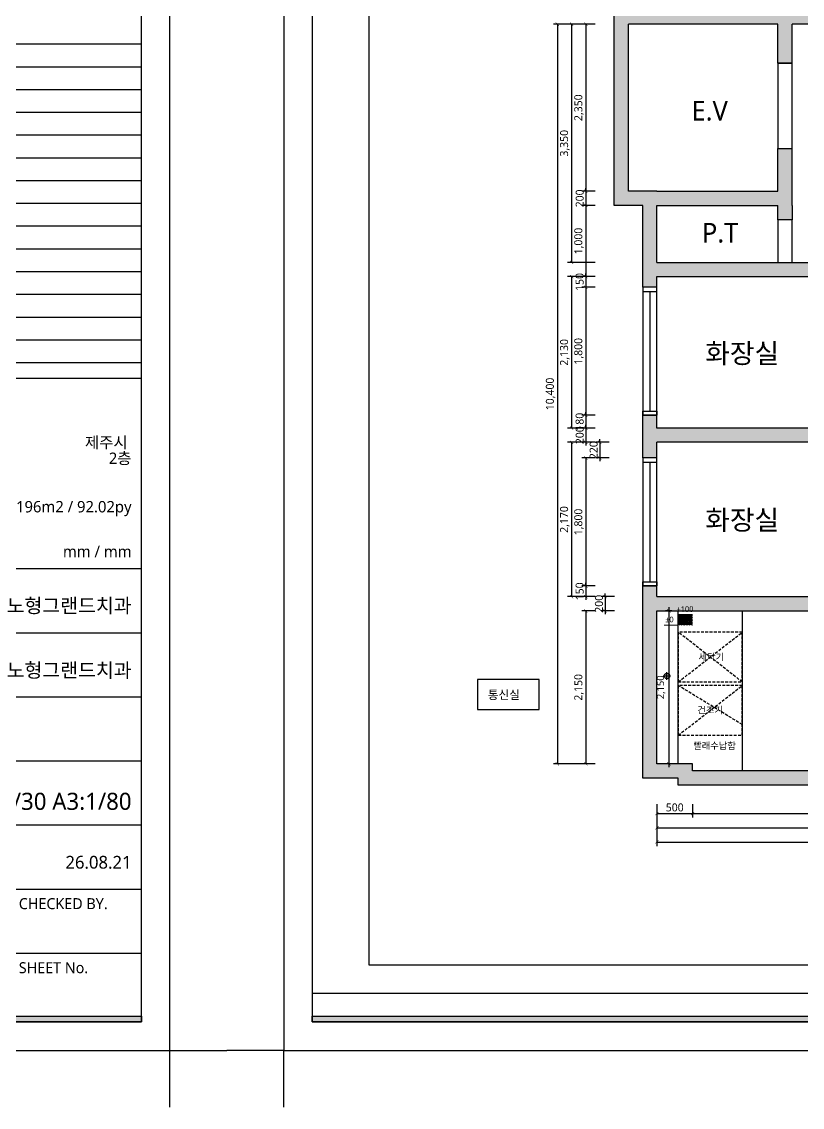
# Model space of a CAD drawing. Header units: metres. Extents: x 11578468 to 47831421, y -58341524 to -14256839.
# Drawn here: x 23858845 to 23869822, y -29123782 to -29108519 of the extents above; entities that cross this region are included whole.
import ezdxf
from ezdxf.enums import TextEntityAlignment as Align

# ---------------------------------------------------------------- set-up
doc = ezdxf.new("R2010")
doc.units = ezdxf.units.M
doc.header["$LTSCALE"] = 50
doc.header["$MEASUREMENT"] = 0
doc.linetypes.add('CEN', pattern=[62, 60, -1, 0, -1])
doc.linetypes.add('DH-HID2', pattern=[1.2, 0.8, -0.4])
doc.layers.get('0').update_dxf_attribs({"linetype": 'CONTINUOUS'})
doc.layers.get('DEFPOINTS').update_dxf_attribs({"linetype": 'CONTINUOUS'})
for name, color, linetype in [('0-ELC TEXT', 7, 'CONTINUOUS'), ('3.기호.계단선', 30, 'CONTINUOUS'), ('CEN', 250, 'CEN'), ('FORM(YOURNAME)-1', 1, 'CONTINUOUS'), ('FORM(YOURNAME)-11', 1, 'CONTINUOUS'), ('FU-FURM', 251, 'DH-HID2'), ('TEX', 7, 'CONTINUOUS'), ('wall', 3, 'CONTINUOUS'), ('WIN', 4, 'CONTINUOUS'), ('가구', 6, 'CONTINUOUS')]:
    doc.layers.add(name, color=color, linetype=linetype)
for name, color, linetype, lineweight in [('DIM', 7, 'CONTINUOUS', 15), ('ha', 8, 'CONTINUOUS', 5), ('text', 7, 'CONTINUOUS', 0), ('wall2', 3, 'CONTINUOUS', 25)]:
    doc.layers.add(name, color=color, linetype=linetype, lineweight=lineweight)
doc.styles.add('HY 울릉도 L', font='malgun.ttf')
doc.styles.add('JT1', font='malgun.ttf')
doc.styles.add('N 맑은고딕', font='malgun.ttf')
doc.styles.add('NEW 맑은고딕', font='malgun.ttf')
doc.styles.add('YOURNAME', font='malgun.ttf')
doc.styles.add('맑은 고딕', font='malgun.ttf')
doc.dimstyles.new('JJ IN 45', dxfattribs={"dimscale": 45, "dimtxt": 2.5, "dimasz": 1, "dimexe": 1.25, "dimexo": 1.5, "dimtad": 1, "dimdec": 6, "dimlunit": 6, "dimtxsty": 'N 맑은고딕', "dimblk": 'ARCHTICK', "dimcen": 2.5, "dimclrd": 256, "dimclre": 256, "dimclrt": 256, "dimadec": 0, "dimazin": 0, "dimtfac": 1, "dimtdec": 6, "dimtix": 1, "dimtmove": 0, "dimatfit": 3, "dimldrblk": 'ARCHTICK', "dimfxl": 1, "dimarcsym": 0})
doc.dimstyles.new('사본 50', dxfattribs={"dimscale": 50, "dimtxt": 2, "dimasz": 1, "dimexe": 1, "dimexo": 1, "dimgap": 1, "dimtad": 1, "dimdec": 0, "dimrnd": 0.05, "dimdsep": 46, "dimlunit": 6, "dimtxsty": 'HY 울릉도 L', "dimblk": 'ARCHTICK', "dimcen": 2.5, "dimdle": 1, "dimclrd": 133, "dimclre": 133, "dimclrt": 30, "dimadec": 0, "dimazin": 0, "dimtfac": 1, "dimtdec": 0, "dimtix": 1, "dimtmove": 2, "dimatfit": 3, "dimldrblk": 'ARCHTICK', "dimfxl": 1, "dimlwd": -1, "dimlwe": -1, "dimarcsym": 0})

# ---------------------------------------------------------------- blocks, each defined once
blk = doc.blocks.new('*U1961')
at = {"layer": 'WIN', "linetype": 'Continuous'}
blk.add_line((60, 100), (1740, 100), dxfattribs=at)
for points in [[(0, 0), (1800, 0), (1800, 200), (0, 200)], [(0, 0), (60, 0), (60, 200), (0, 200)], [(1800, 0), (1740, 0), (1740, 200), (1800, 200)]]:
    blk.add_lwpolyline(points, close=True, dxfattribs=at)
blk = doc.blocks.new('_ArchTick')
at = {"color": 0, "linetype": 'ByBlock', "const_width": 0.15}
blk.add_lwpolyline([(-0.5, -0.5), (0.5, 0.5)], dxfattribs=at)
blk = doc.blocks.new('*D366')
at = {"layer": 'DEFPOINTS', "color": 0, "transparency": 16777216}
for p in [(23725352, -29144857), (23725852, -29144857), (23725852, -29145057)]:
    blk.add_point(p, dxfattribs=at)
at = {"layer": 'DIM', "lineweight": -2, "transparency": 16777216}
for p, q in [((23725352, -29144924), (23725352, -29145113)), ((23725852, -29144924), (23725852, -29145113)), ((23725352, -29145057), (23725852, -29145057))]:
    blk.add_line(p, q, dxfattribs=at)
at = {"layer": 'DIM', "lineweight": -2, "transparency": 16777216, "xscale": 45, "yscale": 45, "zscale": 45, "rotation": 180}
blk.add_blockref('_ArchTick', (23725352, -29145057), dxfattribs=at)
at = {"layer": 'DIM', "lineweight": -2, "transparency": 16777216, "xscale": 45, "yscale": 45, "zscale": 45}
blk.add_blockref('_ArchTick', (23725852, -29145057), dxfattribs=at)
at = {"layer": 'DIM', "transparency": 16777216, "insert": (23725602, -29144971), "char_height": 112.5, "attachment_point": 5, "style": 'N 맑은고딕'}
blk.add_mtext('500', dxfattribs=at)
blk = doc.blocks.new('*D367')
at = {"layer": 'DEFPOINTS', "color": 0, "transparency": 16777216}
for p in [(23725852, -29144857), (23729552, -29144857), (23729552, -29145057)]:
    blk.add_point(p, dxfattribs=at)
at = {"layer": 'DIM', "lineweight": -2, "transparency": 16777216}
for p, q in [((23725852, -29144924), (23725852, -29145113)), ((23729552, -29144924), (23729552, -29145113)), ((23725852, -29145057), (23729552, -29145057))]:
    blk.add_line(p, q, dxfattribs=at)
at = {"layer": 'DIM', "lineweight": -2, "transparency": 16777216, "xscale": 45, "yscale": 45, "zscale": 45, "rotation": 180}
blk.add_blockref('_ArchTick', (23725852, -29145057), dxfattribs=at)
at = {"layer": 'DIM', "lineweight": -2, "transparency": 16777216, "xscale": 45, "yscale": 45, "zscale": 45}
blk.add_blockref('_ArchTick', (23729552, -29145057), dxfattribs=at)
at = {"layer": 'DIM', "transparency": 16777216, "insert": (23727702, -29144961), "char_height": 112.5, "attachment_point": 5, "style": 'N 맑은고딕'}
blk.add_mtext('3,700', dxfattribs=at)
blk = doc.blocks.new('*D380')
at = {"layer": 'DEFPOINTS', "color": 0, "transparency": 16777216}
for p in [(23725352, -29144857), (23730852, -29144857), (23730852, -29145257)]:
    blk.add_point(p, dxfattribs=at)
at = {"layer": 'DIM', "lineweight": -2, "transparency": 16777216}
for p, q in [((23725352, -29144924), (23725352, -29145313)), ((23730852, -29144924), (23730852, -29145313)), ((23725352, -29145257), (23730852, -29145257))]:
    blk.add_line(p, q, dxfattribs=at)
at = {"layer": 'DIM', "lineweight": -2, "transparency": 16777216, "xscale": 45, "yscale": 45, "zscale": 45, "rotation": 180}
blk.add_blockref('_ArchTick', (23725352, -29145257), dxfattribs=at)
at = {"layer": 'DIM', "lineweight": -2, "transparency": 16777216, "xscale": 45, "yscale": 45, "zscale": 45}
blk.add_blockref('_ArchTick', (23730852, -29145257), dxfattribs=at)
at = {"layer": 'DIM', "transparency": 16777216, "insert": (23728102, -29145161), "char_height": 112.5, "attachment_point": 5, "style": 'N 맑은고딕'}
blk.add_mtext('5,500', dxfattribs=at)
blk = doc.blocks.new('*D384')
at = {"layer": 'DEFPOINTS', "color": 0, "transparency": 16777216}
for p in [(23725352, -29144857), (23745702, -29144857), (23745702, -29145457)]:
    blk.add_point(p, dxfattribs=at)
at = {"layer": 'DIM', "lineweight": -2, "transparency": 16777216}
for p, q in [((23725352, -29144924), (23725352, -29145513)), ((23745702, -29144924), (23745702, -29145513)), ((23725352, -29145457), (23745702, -29145457))]:
    blk.add_line(p, q, dxfattribs=at)
at = {"layer": 'DIM', "lineweight": -2, "transparency": 16777216, "xscale": 45, "yscale": 45, "zscale": 45, "rotation": 180}
blk.add_blockref('_ArchTick', (23725352, -29145457), dxfattribs=at)
at = {"layer": 'DIM', "lineweight": -2, "transparency": 16777216, "xscale": 45, "yscale": 45, "zscale": 45}
blk.add_blockref('_ArchTick', (23745702, -29145457), dxfattribs=at)
at = {"layer": 'DIM', "transparency": 16777216, "insert": (23735527, -29145361), "char_height": 112.5, "attachment_point": 5, "style": 'N 맑은고딕'}
blk.add_mtext('20,350', dxfattribs=at)
blk = doc.blocks.new('*D407')
at = {"layer": 'DEFPOINTS', "color": 0, "transparency": 16777216}
for p in [(23724552, -29133957), (23724352, -29136307), (23724552, -29136307)]:
    blk.add_point(p, dxfattribs=at)
at = {"layer": 'DIM', "lineweight": -2, "transparency": 16777216}
for p, q in [((23724485, -29133957), (23724296, -29133957)), ((23724352, -29133957), (23724352, -29136307)), ((23724485, -29136307), (23724296, -29136307))]:
    blk.add_line(p, q, dxfattribs=at)
at = {"layer": 'DIM', "lineweight": -2, "transparency": 16777216, "xscale": 45, "yscale": 45, "zscale": 45}
for p, rotation in [((23724352, -29133957), 90), ((23724352, -29136307), 270)]:
    blk.add_blockref('_ArchTick', p, dxfattribs=dict(at, rotation=rotation))
at = {"layer": 'DIM', "transparency": 16777216, "insert": (23724256, -29135132), "char_height": 112.5, "attachment_point": 5, "rotation": 90, "style": 'N 맑은고딕'}
blk.add_mtext('2,350', dxfattribs=at)
blk = doc.blocks.new('*D408')
at = {"layer": 'DEFPOINTS', "color": 0, "transparency": 16777216}
for p in [(23724552, -29136307), (23724352, -29136507), (23724552, -29136507)]:
    blk.add_point(p, dxfattribs=at)
at = {"layer": 'DIM', "lineweight": -2, "transparency": 16777216}
for p, q in [((23724485, -29136307), (23724296, -29136307)), ((23724352, -29136307), (23724352, -29136262)), ((23724352, -29136307), (23724352, -29136507)), ((23724485, -29136507), (23724296, -29136507)), ((23724352, -29136507), (23724352, -29136552))]:
    blk.add_line(p, q, dxfattribs=at)
at = {"layer": 'DIM', "lineweight": -2, "transparency": 16777216, "xscale": 45, "yscale": 45, "zscale": 45}
for p, rotation in [((23724352, -29136307), 270), ((23724352, -29136507), 90)]:
    blk.add_blockref('_ArchTick', p, dxfattribs=dict(at, rotation=rotation))
at = {"layer": 'DIM', "transparency": 16777216, "insert": (23724266, -29136407), "char_height": 112.5, "attachment_point": 5, "rotation": 90, "style": 'N 맑은고딕'}
blk.add_mtext('200', dxfattribs=at)
blk = doc.blocks.new('*D409')
at = {"layer": 'DEFPOINTS', "color": 0, "transparency": 16777216}
for p in [(23724552, -29136507), (23724352, -29137507), (23724552, -29137507)]:
    blk.add_point(p, dxfattribs=at)
at = {"layer": 'DIM', "lineweight": -2, "transparency": 16777216}
for p, q in [((23724485, -29136507), (23724296, -29136507)), ((23724352, -29136507), (23724352, -29137507)), ((23724485, -29137507), (23724296, -29137507))]:
    blk.add_line(p, q, dxfattribs=at)
at = {"layer": 'DIM', "lineweight": -2, "transparency": 16777216, "xscale": 45, "yscale": 45, "zscale": 45}
for p, rotation in [((23724352, -29136507), 90), ((23724352, -29137507), 270)]:
    blk.add_blockref('_ArchTick', p, dxfattribs=dict(at, rotation=rotation))
at = {"layer": 'DIM', "transparency": 16777216, "insert": (23724256, -29137007), "char_height": 112.5, "attachment_point": 5, "rotation": 90, "style": 'N 맑은고딕'}
blk.add_mtext('1,000', dxfattribs=at)
blk = doc.blocks.new('*D410')
at = {"layer": 'DEFPOINTS', "color": 0, "transparency": 16777216}
for p in [(23724552, -29137507), (23724352, -29137657), (23724552, -29137657)]:
    blk.add_point(p, dxfattribs=at)
at = {"layer": 'DIM', "lineweight": -2, "transparency": 16777216}
for p, q in [((23724485, -29137507), (23724296, -29137507)), ((23724352, -29137507), (23724352, -29137462)), ((23724352, -29137507), (23724352, -29137657)), ((23724485, -29137657), (23724296, -29137657)), ((23724352, -29137657), (23724352, -29137702))]:
    blk.add_line(p, q, dxfattribs=at)
at = {"layer": 'DIM', "lineweight": -2, "transparency": 16777216, "xscale": 45, "yscale": 45, "zscale": 45}
for p, rotation in [((23724352, -29137507), 270), ((23724352, -29137657), 90)]:
    blk.add_blockref('_ArchTick', p, dxfattribs=dict(at, rotation=rotation))
at = {"layer": 'DIM', "transparency": 16777216, "insert": (23724265, -29137582), "char_height": 112.5, "attachment_point": 5, "rotation": 90, "style": 'N 맑은고딕'}
blk.add_mtext('150', dxfattribs=at)
blk = doc.blocks.new('*D411')
at = {"layer": 'DEFPOINTS', "color": 0, "transparency": 16777216}
for p in [(23724552, -29137657), (23724352, -29139457), (23724552, -29139457)]:
    blk.add_point(p, dxfattribs=at)
at = {"layer": 'DIM', "lineweight": -2, "transparency": 16777216}
for p, q in [((23724485, -29137657), (23724296, -29137657)), ((23724352, -29137657), (23724352, -29139457)), ((23724485, -29139457), (23724296, -29139457))]:
    blk.add_line(p, q, dxfattribs=at)
at = {"layer": 'DIM', "lineweight": -2, "transparency": 16777216, "xscale": 45, "yscale": 45, "zscale": 45}
for p, rotation in [((23724352, -29137657), 90), ((23724352, -29139457), 270)]:
    blk.add_blockref('_ArchTick', p, dxfattribs=dict(at, rotation=rotation))
at = {"layer": 'DIM', "transparency": 16777216, "insert": (23724256, -29138557), "char_height": 112.5, "attachment_point": 5, "rotation": 90, "style": 'N 맑은고딕'}
blk.add_mtext('1,800', dxfattribs=at)
blk = doc.blocks.new('*D412')
at = {"layer": 'DEFPOINTS', "color": 0, "transparency": 16777216}
for p in [(23724552, -29139457), (23724352, -29139637), (23724552, -29139637)]:
    blk.add_point(p, dxfattribs=at)
at = {"layer": 'DIM', "lineweight": -2, "transparency": 16777216}
for p, q in [((23724485, -29139457), (23724296, -29139457)), ((23724352, -29139457), (23724352, -29139412)), ((23724352, -29139457), (23724352, -29139637)), ((23724485, -29139637), (23724296, -29139637)), ((23724352, -29139637), (23724352, -29139682))]:
    blk.add_line(p, q, dxfattribs=at)
at = {"layer": 'DIM', "lineweight": -2, "transparency": 16777216, "xscale": 45, "yscale": 45, "zscale": 45}
for p, rotation in [((23724352, -29139457), 270), ((23724352, -29139637), 90)]:
    blk.add_blockref('_ArchTick', p, dxfattribs=dict(at, rotation=rotation))
at = {"layer": 'DIM', "transparency": 16777216, "insert": (23724265, -29139547), "char_height": 112.5, "attachment_point": 5, "rotation": 90, "style": 'N 맑은고딕'}
blk.add_mtext('180', dxfattribs=at)
blk = doc.blocks.new('*D413')
at = {"layer": 'DEFPOINTS', "color": 0, "transparency": 16777216}
for p in [(23724552, -29139637), (23724352, -29139837), (23724552, -29139837)]:
    blk.add_point(p, dxfattribs=at)
at = {"layer": 'DIM', "lineweight": -2, "transparency": 16777216}
for p, q in [((23724485, -29139637), (23724296, -29139637)), ((23724352, -29139637), (23724352, -29139592)), ((23724352, -29139637), (23724352, -29139837)), ((23724485, -29139837), (23724296, -29139837)), ((23724352, -29139837), (23724352, -29139882))]:
    blk.add_line(p, q, dxfattribs=at)
at = {"layer": 'DIM', "lineweight": -2, "transparency": 16777216, "xscale": 45, "yscale": 45, "zscale": 45}
for p, rotation in [((23724352, -29139637), 270), ((23724352, -29139837), 90)]:
    blk.add_blockref('_ArchTick', p, dxfattribs=dict(at, rotation=rotation))
at = {"layer": 'DIM', "transparency": 16777216, "insert": (23724266, -29139737), "char_height": 112.5, "attachment_point": 5, "rotation": 90, "style": 'N 맑은고딕'}
blk.add_mtext('200', dxfattribs=at)
blk = doc.blocks.new('*D414')
at = {"layer": 'DEFPOINTS', "color": 0, "transparency": 16777216}
for p in [(23724748, -29139837), (23724548, -29140057), (23724748, -29140057)]:
    blk.add_point(p, dxfattribs=at)
at = {"layer": 'DIM', "lineweight": -2, "transparency": 16777216}
for p, q in [((23724680, -29139837), (23724492, -29139837)), ((23724548, -29139837), (23724548, -29139792)), ((23724548, -29139837), (23724548, -29140057)), ((23724680, -29140057), (23724492, -29140057)), ((23724548, -29140057), (23724548, -29140102))]:
    blk.add_line(p, q, dxfattribs=at)
at = {"layer": 'DIM', "lineweight": -2, "transparency": 16777216, "xscale": 45, "yscale": 45, "zscale": 45}
for p, rotation in [((23724548, -29139837), 270), ((23724548, -29140057), 90)]:
    blk.add_blockref('_ArchTick', p, dxfattribs=dict(at, rotation=rotation))
at = {"layer": 'DIM', "transparency": 16777216, "insert": (23724462, -29139947), "char_height": 112.5, "attachment_point": 5, "rotation": 90, "style": 'N 맑은고딕'}
blk.add_mtext('220', dxfattribs=at)
blk = doc.blocks.new('*D415')
at = {"layer": 'DEFPOINTS', "color": 0, "transparency": 16777216}
for p in [(23724552, -29140057), (23724352, -29141857), (23724552, -29141857)]:
    blk.add_point(p, dxfattribs=at)
at = {"layer": 'DIM', "lineweight": -2, "transparency": 16777216}
for p, q in [((23724485, -29140057), (23724296, -29140057)), ((23724352, -29140057), (23724352, -29141857)), ((23724485, -29141857), (23724296, -29141857))]:
    blk.add_line(p, q, dxfattribs=at)
at = {"layer": 'DIM', "lineweight": -2, "transparency": 16777216, "xscale": 45, "yscale": 45, "zscale": 45}
for p, rotation in [((23724352, -29140057), 90), ((23724352, -29141857), 270)]:
    blk.add_blockref('_ArchTick', p, dxfattribs=dict(at, rotation=rotation))
at = {"layer": 'DIM', "transparency": 16777216, "insert": (23724256, -29140957), "char_height": 112.5, "attachment_point": 5, "rotation": 90, "style": 'N 맑은고딕'}
blk.add_mtext('1,800', dxfattribs=at)
blk = doc.blocks.new('*D416')
at = {"layer": 'DEFPOINTS', "color": 0, "transparency": 16777216}
for p in [(23724552, -29141857), (23724352, -29142007), (23724552, -29142007)]:
    blk.add_point(p, dxfattribs=at)
at = {"layer": 'DIM', "lineweight": -2, "transparency": 16777216}
for p, q in [((23724352, -29141857), (23724352, -29141812)), ((23724485, -29141857), (23724296, -29141857)), ((23724352, -29141857), (23724352, -29142007)), ((23724485, -29142007), (23724296, -29142007)), ((23724352, -29142007), (23724352, -29142052))]:
    blk.add_line(p, q, dxfattribs=at)
at = {"layer": 'DIM', "lineweight": -2, "transparency": 16777216, "xscale": 45, "yscale": 45, "zscale": 45}
for p, rotation in [((23724352, -29141857), 270), ((23724352, -29142007), 90)]:
    blk.add_blockref('_ArchTick', p, dxfattribs=dict(at, rotation=rotation))
at = {"layer": 'DIM', "transparency": 16777216, "insert": (23724265, -29141932), "char_height": 112.5, "attachment_point": 5, "rotation": 90, "style": 'N 맑은고딕'}
blk.add_mtext('150', dxfattribs=at)
blk = doc.blocks.new('*D417')
at = {"layer": 'DEFPOINTS', "color": 0, "transparency": 16777216}
for p in [(23724823, -29142007), (23724623, -29142207), (23724823, -29142207)]:
    blk.add_point(p, dxfattribs=at)
at = {"layer": 'DIM', "lineweight": -2, "transparency": 16777216}
for p, q in [((23724623, -29142007), (23724623, -29141962)), ((23724755, -29142007), (23724567, -29142007)), ((23724623, -29142007), (23724623, -29142207)), ((23724755, -29142207), (23724567, -29142207)), ((23724623, -29142207), (23724623, -29142252))]:
    blk.add_line(p, q, dxfattribs=at)
at = {"layer": 'DIM', "lineweight": -2, "transparency": 16777216, "xscale": 45, "yscale": 45, "zscale": 45}
for p, rotation in [((23724623, -29142007), 270), ((23724623, -29142207), 90)]:
    blk.add_blockref('_ArchTick', p, dxfattribs=dict(at, rotation=rotation))
at = {"layer": 'DIM', "transparency": 16777216, "insert": (23724537, -29142107), "char_height": 112.5, "attachment_point": 5, "rotation": 90, "style": 'N 맑은고딕'}
blk.add_mtext('200', dxfattribs=at)
blk = doc.blocks.new('*D418')
at = {"layer": 'DEFPOINTS', "color": 0, "transparency": 16777216}
for p in [(23724552, -29142207), (23724352, -29144357), (23724552, -29144357)]:
    blk.add_point(p, dxfattribs=at)
at = {"layer": 'DIM', "lineweight": -2, "transparency": 16777216}
for p, q in [((23724485, -29142207), (23724296, -29142207)), ((23724352, -29142207), (23724352, -29144357)), ((23724485, -29144357), (23724296, -29144357))]:
    blk.add_line(p, q, dxfattribs=at)
at = {"layer": 'DIM', "lineweight": -2, "transparency": 16777216, "xscale": 45, "yscale": 45, "zscale": 45}
for p, rotation in [((23724352, -29142207), 90), ((23724352, -29144357), 270)]:
    blk.add_blockref('_ArchTick', p, dxfattribs=dict(at, rotation=rotation))
at = {"layer": 'DIM', "transparency": 16777216, "insert": (23724256, -29143282), "char_height": 112.5, "attachment_point": 5, "rotation": 90, "style": 'N 맑은고딕'}
blk.add_mtext('2,150', dxfattribs=at)
blk = doc.blocks.new('*D419')
at = {"layer": 'DEFPOINTS', "color": 0, "transparency": 16777216}
for p in [(23724552, -29133957), (23724152, -29137307), (23724552, -29137307)]:
    blk.add_point(p, dxfattribs=at)
at = {"layer": 'DIM', "lineweight": -2, "transparency": 16777216}
for p, q in [((23724485, -29133957), (23724096, -29133957)), ((23724152, -29133957), (23724152, -29137307)), ((23724485, -29137307), (23724096, -29137307))]:
    blk.add_line(p, q, dxfattribs=at)
at = {"layer": 'DIM', "lineweight": -2, "transparency": 16777216, "xscale": 45, "yscale": 45, "zscale": 45}
for p, rotation in [((23724152, -29133957), 90), ((23724152, -29137307), 270)]:
    blk.add_blockref('_ArchTick', p, dxfattribs=dict(at, rotation=rotation))
at = {"layer": 'DIM', "transparency": 16777216, "insert": (23724056, -29135632), "char_height": 112.5, "attachment_point": 5, "rotation": 90, "style": 'N 맑은고딕'}
blk.add_mtext('3,350', dxfattribs=at)
blk = doc.blocks.new('*D420')
at = {"layer": 'DEFPOINTS', "color": 0, "transparency": 16777216}
for p in [(23724552, -29137507), (23724152, -29139637), (23724552, -29139637)]:
    blk.add_point(p, dxfattribs=at)
at = {"layer": 'DIM', "lineweight": -2, "transparency": 16777216}
for p, q in [((23724485, -29137507), (23724096, -29137507)), ((23724152, -29137507), (23724152, -29139637)), ((23724485, -29139637), (23724096, -29139637))]:
    blk.add_line(p, q, dxfattribs=at)
at = {"layer": 'DIM', "lineweight": -2, "transparency": 16777216, "xscale": 45, "yscale": 45, "zscale": 45}
for p, rotation in [((23724152, -29137507), 90), ((23724152, -29139637), 270)]:
    blk.add_blockref('_ArchTick', p, dxfattribs=dict(at, rotation=rotation))
at = {"layer": 'DIM', "transparency": 16777216, "insert": (23724056, -29138572), "char_height": 112.5, "attachment_point": 5, "rotation": 90, "style": 'N 맑은고딕'}
blk.add_mtext('2,130', dxfattribs=at)
blk = doc.blocks.new('*D421')
at = {"layer": 'DEFPOINTS', "color": 0, "transparency": 16777216}
for p in [(23724548, -29139837), (23724152, -29142007), (23724552, -29142007)]:
    blk.add_point(p, dxfattribs=at)
at = {"layer": 'DIM', "lineweight": -2, "transparency": 16777216}
for p, q in [((23724480, -29139837), (23724096, -29139837)), ((23724152, -29139837), (23724152, -29142007)), ((23724485, -29142007), (23724096, -29142007))]:
    blk.add_line(p, q, dxfattribs=at)
at = {"layer": 'DIM', "lineweight": -2, "transparency": 16777216, "xscale": 45, "yscale": 45, "zscale": 45}
for p, rotation in [((23724152, -29139837), 90), ((23724152, -29142007), 270)]:
    blk.add_blockref('_ArchTick', p, dxfattribs=dict(at, rotation=rotation))
at = {"layer": 'DIM', "transparency": 16777216, "insert": (23724056, -29140922), "char_height": 112.5, "attachment_point": 5, "rotation": 90, "style": 'N 맑은고딕'}
blk.add_mtext('2,170', dxfattribs=at)
blk = doc.blocks.new('*D422')
at = {"layer": 'DEFPOINTS', "color": 0, "transparency": 16777216}
for p in [(23724534, -29133957), (23723952, -29144357), (23724552, -29144357)]:
    blk.add_point(p, dxfattribs=at)
at = {"layer": 'DIM', "lineweight": -2, "transparency": 16777216}
for p, q in [((23724466, -29133957), (23723896, -29133957)), ((23723952, -29133957), (23723952, -29144357)), ((23724485, -29144357), (23723896, -29144357))]:
    blk.add_line(p, q, dxfattribs=at)
at = {"layer": 'DIM', "lineweight": -2, "transparency": 16777216, "xscale": 45, "yscale": 45, "zscale": 45}
for p, rotation in [((23723952, -29133957), 90), ((23723952, -29144357), 270)]:
    blk.add_blockref('_ArchTick', p, dxfattribs=dict(at, rotation=rotation))
at = {"layer": 'DIM', "transparency": 16777216, "insert": (23723856, -29139157), "char_height": 112.5, "attachment_point": 5, "rotation": 90, "style": 'N 맑은고딕'}
blk.add_mtext('10,400', dxfattribs=at)
blk = doc.blocks.new('FORM-ELEVATION')
at = {"layer": 'FORM(YOURNAME)-11'}
h = blk.add_hatch(color=256, dxfattribs=at)
h.dxf.hatch_style = 1
h.paths.add_polyline_path([(-10309, 35708), (71691, 35708), (71691, 35508), (-10309, 35508)])
h.paths.add_polyline_path([(-10309, -21492), (71691, -21492), (71691, -21692), (-10309, -21692)])
at = {"layer": 'DEFPOINTS', "color": 158}
for p, q in [((62481, 12686), (71691, 12686)), ((62481, 11886), (71691, 11886)), ((62481, 11086), (71691, 11086)), ((62481, 10286), (71691, 10286)), ((62481, 9486), (71691, 9486)), ((62481, 8686), (71691, 8686)), ((62481, 7886), (71691, 7886)), ((62481, 7086), (71691, 7086)), ((62481, 6286), (71691, 6286)), ((62481, 5486), (71691, 5486)), ((62481, 4686), (71691, 4686)), ((62481, 3886), (71691, 3886)), ((62481, 3086), (71691, 3086)), ((62481, 2286), (71691, 2286)), ((62481, 1486), (71691, 1486)), ((62481, -20692), (-10309, -20692))]:
    blk.add_line(p, q, dxfattribs=at)
blk.add_lwpolyline([(-10309, -21692), (71691, -21692), (71691, 35708), (-10309, 35708)], close=True, dxfattribs=at)
at = {"layer": 'DEFPOINTS'}
blk.add_lwpolyline([(-8309, 33708), (61071, 33708), (61071, -19692), (-8309, -19692)], close=True, dxfattribs=at)
at = {"layer": 'DEFPOINTS', "color": 1}
for points in [[(-11309, -24692), (-11309, -22692), (-13309, -22692)], [(72691, -24692), (72691, -22692), (74691, -22692)]]:
    blk.add_lwpolyline(points, dxfattribs=at)
at = {"layer": 'FORM(YOURNAME)-11', "color": 14}
for p, q in [((62481, 937), (71691, 937)), ((62481, -5756), (71691, -5756)), ((62481, -8009), (71691, -8009)), ((62481, -10261), (71691, -10261)), ((62481, -12514), (71691, -12514)), ((62481, -14766), (71691, -14766)), ((62481, -17019), (71691, -17019)), ((62481, -19271), (71691, -19271))]:
    blk.add_line(p, q, dxfattribs=at)
at = {"layer": 'FORM(YOURNAME)-11', "color": 250}
blk.add_lwpolyline([(-11309, -22692), (72691, -22692), (72691, 36708), (-11309, 36708)], close=True, dxfattribs=at)
at = {"layer": 'FORM(YOURNAME)-11'}
blk.add_lwpolyline([(-10309, -21492), (71691, -21492), (71691, -21692), (-10309, -21692)], close=True, dxfattribs=at)
at = {"layer": 'FORM(YOURNAME)-11', "color": 14, "style": 'YOURNAME'}
for s, height, p in [('CHECKED BY.', 386.14, (67376, -17534)), ('SHEET No.', 386.1, (67376, -19786))]:
    blk.add_text(s, height=height, dxfattribs=at).set_placement(p, align=Align.MIDDLE_LEFT)
at = {"layer": 'FORM(YOURNAME)-11', "color": 3, "style": 'YOURNAME'}
for tag, height, p in [('1', 451, (71041, -1219)), ('2', 451, (71041, -1863)), ('3', 451, (71041, -3150)), ('4', 451, (71041, -5081)), ('5', 515, (71041, -7398)), ('6', 515, (71041, -9650)), ('7', 515, (71041, -11903)), ('8', 515, (71041, -14155)), ('9', 515, (71041, -16408)), ('10', 515, (66791, -18596)), ('11', 515, (71041, -18660)), ('12', 515, (66791, -20848)), ('13', 515, (71041, -20848))]:
    blk.add_attdef(tag, text='', height=height, dxfattribs=at).set_placement(p, align=Align.MIDDLE_RIGHT)
blk = doc.blocks.new('*D1504')
at = {"layer": '3.기호.계단선', "color": 133, "ltscale": 10, "transparency": 16777216}
for p, q in [((23867946, -29116752), (23867946, -29119002)), ((23867986, -29116802), (23867896, -29116802)), ((23867978, -29118952), (23867896, -29118952))]:
    blk.add_line(p, q, dxfattribs=at)
at = {"layer": 'DEFPOINTS', "color": 0, "ltscale": 10, "transparency": 16777216}
for p in [(23868036, -29116802), (23867946, -29118952), (23868028, -29118952)]:
    blk.add_point(p, dxfattribs=at)
at = {"layer": '3.기호.계단선', "color": 133, "ltscale": 10, "transparency": 16777216, "xscale": 50, "yscale": 50, "zscale": 50}
for p, rotation in [((23867946, -29116802), 90), ((23867946, -29118952), 270)]:
    blk.add_blockref('_ArchTick', p, dxfattribs=dict(at, rotation=rotation))
at = {"layer": '3.기호.계단선', "color": 30, "ltscale": 10, "transparency": 16777216, "insert": (23867836, -29117877), "char_height": 100, "attachment_point": 5, "rotation": 90, "style": 'HY 울릉도 L'}
blk.add_mtext('2,150', dxfattribs=at)
blk = doc.blocks.new('sdagdgds')
at = {"layer": 'ha', "transparency": 33554687}
h = blk.add_hatch(color=256, dxfattribs=at)
h.dxf.hatch_style = 1
h.paths.add_polyline_path([(23725502, -29128457), (23728302, -29128457), (23728302, -29132607), (23728502, -29132607), (23728502, -29128257), (23728302, -29128257), (23725302, -29128257), (23725302, -29132557), (23725502, -29132557)])
h.paths.add_polyline_path([(23728502, -29133657), (23728302, -29133657), (23728302, -29133757), (23725502, -29133757), (23725502, -29133657), (23725302, -29133657), (23725302, -29133757), (23724848.0976572, -29133757), (23724752, -29133757), (23724752, -29136507), (23725152, -29136507), (23725152, -29137657), (23725352, -29137657), (23725352, -29137507), (23727752, -29137507), (23727952, -29137507), (23727952, -29137307), (23725352, -29137307), (23725352, -29136507), (23727052, -29136507), (23727052, -29136707), (23727252, -29136707), (23727252, -29136507), (23727252, -29135757), (23727252, -29135707), (23727052, -29135707), (23727052, -29135757), (23727052, -29136307), (23725352, -29136307), (23724952, -29136307), (23724952, -29133957), (23727052, -29133957), (23727052, -29134507), (23727252, -29134507), (23727252, -29133957), (23728502, -29133957)])
h.paths.add_polyline_path([(23727952, -29138607), (23727752, -29138607), (23727752, -29139637), (23725352, -29139637), (23725352, -29139457), (23725152, -29139457), (23725152, -29140057), (23725352, -29140057), (23725352, -29139837), (23727752, -29139837), (23727752, -29139907), (23727952, -29139907), (23727952, -29139837)])
h.paths.add_polyline_path([(23727952, -29141007), (23727752, -29141007), (23727752, -29142007), (23725352, -29142007), (23725352, -29141857), (23725152, -29141857), (23725152, -29144557), (23725652, -29144557), (23725652, -29144657), (23729552, -29144657), (23729552, -29144457), (23725852, -29144457), (23725852, -29144357), (23725352, -29144357), (23725352, -29142207), (23727952, -29142207)])
h.paths.add_polyline_path([(23731552, -29144307), (23730852, -29144307), (23730852, -29144457), (23730732, -29144457), (23730732, -29144657), (23732052, -29144657), (23732052, -29144457), (23731552, -29144457)])
h.paths.add_polyline_path([(23739502, -29144457), (23736702, -29144457), (23736702, -29144307), (23736002, -29144307), (23736002, -29144457), (23733202, -29144457), (23733202, -29144657), (23739502, -29144657)])
h.paths.add_polyline_path([(23745902, -29143307), (23745702, -29143307), (23745702, -29144457), (23744702, -29144457), (23744702, -29144307), (23744002, -29144307), (23744002, -29144457), (23743102, -29144457), (23743102, -29144657), (23745902, -29144657)])
h.paths.add_polyline_path([(23745902, -29133157), (23745702, -29133157), (23745702, -29139657), (23745902, -29139657)])
h.paths.add_polyline_path([(23745902, -29140857), (23745702, -29140857), (23745702, -29142157), (23745902, -29142157)])
h.paths.add_polyline_path([(23744602, -29136307), (23743902, -29136307), (23743902, -29136657), (23744602, -29136657)])
h.paths.add_polyline_path([(23736702, -29136307), (23736002, -29136307), (23736002, -29136657), (23736702, -29136657)])
h.paths.add_polyline_path([(23731602, -29136307), (23730902, -29136307), (23730902, -29136657), (23731602, -29136657)])
h.paths.add_polyline_path([(23745902, -29130707), (23745702, -29130707), (23745702, -29131957), (23745902, -29131957)])
h.paths.add_polyline_path([(23745902, -29128257), (23743802, -29128257), (23743802, -29128457), (23743802, -29128707), (23744502, -29128707), (23744502, -29128457), (23745702, -29128457), (23745702, -29129607), (23745902, -29129607)])
h.paths.add_polyline_path([(23731602, -29128457), (23731602, -29128257), (23730902, -29128257), (23730902, -29130107), (23731102, -29130107), (23731102, -29128707), (23731602, -29128707)])
h.paths.add_polyline_path([(23736702, -29128257), (23736002, -29128257), (23736002, -29128457), (23736002, -29128707), (23736702, -29128707), (23736702, -29128457)])
at = {"layer": 'CEN'}
for points in [[(23727052, -29135707), (23727252, -29135707), (23727252, -29134507), (23727052, -29134507)], [(23727052, -29137307), (23727252, -29137307), (23727252, -29136707), (23727052, -29136707)]]:
    blk.add_lwpolyline(points, close=True, dxfattribs=at)
at = {"layer": 'wall'}
for p, q in [((23724752, -29136507), (23724752, -29133757)), ((23727052, -29133957), (23724952, -29133957)), ((23724952, -29136307), (23724952, -29133957)), ((23727052, -29134507), (23727052, -29133957)), ((23728502, -29133957), (23727252, -29133957)), ((23727252, -29134507), (23727252, -29133957)), ((23727052, -29134507), (23727252, -29134507)), ((23727052, -29135757), (23727052, -29135707)), ((23727052, -29135707), (23727252, -29135707)), ((23727252, -29135757), (23727252, -29135707)), ((23727052, -29136307), (23727052, -29135757)), ((23727252, -29136507), (23727252, -29135757)), ((23725352, -29136307), (23724952, -29136307)), ((23725352, -29136307), (23727052, -29136307)), ((23725152, -29136507), (23724752, -29136507)), ((23725152, -29137657), (23725152, -29136507)), ((23725352, -29137307), (23725352, -29136507)), ((23725352, -29136507), (23727052, -29136507)), ((23727052, -29136707), (23727052, -29136507)), ((23727252, -29136507), (23727252, -29136707)), ((23727252, -29136707), (23727052, -29136707)), ((23725352, -29137307), (23727952, -29137307)), ((23725352, -29137657), (23725352, -29137507)), ((23725352, -29137507), (23727752, -29137507)), ((23725352, -29137657), (23725152, -29137657)), ((23725152, -29140057), (23725152, -29139457)), ((23725352, -29139457), (23725152, -29139457)), ((23725352, -29139637), (23725352, -29139457)), ((23727752, -29139637), (23725352, -29139637)), ((23725352, -29140057), (23725352, -29139837)), ((23727752, -29139837), (23725352, -29139837)), ((23725352, -29140057), (23725152, -29140057)), ((23725152, -29144557), (23725152, -29141857)), ((23725352, -29141857), (23725152, -29141857)), ((23725352, -29142007), (23725352, -29141857)), ((23725352, -29142007), (23727752, -29142007)), ((23725352, -29144357), (23725352, -29142207)), ((23725352, -29142207), (23727952, -29142207)), ((23725852, -29144357), (23725352, -29144357)), ((23725852, -29144457), (23725852, -29144357)), ((23725652, -29144557), (23725152, -29144557)), ((23725652, -29144657), (23725652, -29144557)), ((23729552, -29144457), (23725852, -29144457)), ((23729552, -29144657), (23725652, -29144657))]:
    blk.add_line(p, q, dxfattribs=at)
at = {"layer": 'WIN', "linetype": 'Continuous', "rotation": 270}
for p in [(23725152, -29137657), (23725152, -29140057)]:
    blk.add_blockref('*U1961', p, dxfattribs=at)
at = {"layer": 'wall2', "char_height": 275.88175264, "attachment_point": 1, "style": 'NEW 맑은고딕'}
for s, insert in [('E.V', (23725837.5421157, -29135036.5379508)), ('P.T', (23725983.7020641, -29136752.057361)), ('화장실', (23726031.7854218, -29138448.4827187)), ('화장실', (23726031.7854218, -29140790.817278))]:
    blk.add_mtext_dynamic_manual_height_columns(s, width=3673.452008802, gutter_width=1379.4087632, heights=[0], dxfattribs=dict(at, insert=insert))
at = {"layer": 'DIM'}
for base, p1, p2, picture, middle in [((23723952.0000000298, -29144357.0000000112), (23724533.8698122613, -29133957), (23724552, -29144357), '*D422', (23723856.0081521906, -29139157.0000000112)), ((23724152.0000000298, -29137307.0000000112), (23724552, -29133957), (23724552, -29137307), '*D419', (23724056.3138587102, -29135632.0000000112)), ((23724352.0000000298, -29136307.0000000112), (23724552, -29133957), (23724552, -29136307), '*D407', (23724256.3138587102, -29135132.0000000112)), ((23724352, -29136507), (23724552, -29136307), (23724552, -29136507), '*D408', (23724265.7525476, -29136407)), ((23724352.0000000298, -29137507.0000000112), (23724552, -29136507), (23724552, -29137507), '*D409', (23724256.0081521906, -29137007.0000000112)), ((23724152.0000000298, -29139637.0000000112), (23724552, -29137507), (23724552, -29139637), '*D420', (23724056.0081521906, -29138572.0000000112)), ((23724352, -29137657), (23724552, -29137507), (23724552, -29137657), '*D410', (23724265.446841, -29137582)), ((23724352.0000000298, -29139457.0000000112), (23724552, -29137657), (23724552, -29139457), '*D411', (23724256.0081521906, -29138557.0000000112)), ((23724352, -29139637), (23724552, -29139457), (23724552, -29139637), '*D412', (23724265.446841, -29139547)), ((23724352, -29139837), (23724552, -29139637), (23724552, -29139837), '*D413', (23724265.7525476, -29139737)), ((23724152.0000000298, -29142007.0000000112), (23724547.8764773309, -29139837), (23724552, -29142007), '*D421', (23724056.0081521906, -29140922.0000000112)), ((23724547.8764774, -29140057), (23724747.8764773, -29139837), (23724747.8764773, -29140057), '*D414', (23724461.6290249, -29139947)), ((23724352.0000000298, -29141857.0000000112), (23724552, -29140057), (23724552, -29141857), '*D415', (23724256.0081522018, -29140957.0000000112)), ((23724352, -29142007), (23724552, -29141857), (23724552, -29142007), '*D416', (23724265.446841, -29141932)), ((23724622.8181379, -29142207), (23724822.8181378, -29142007), (23724822.8181378, -29142207), '*D417', (23724536.5706854, -29142107)), ((23724352.0000000298, -29144357.0000000112), (23724552, -29142207), (23724552, -29144357), '*D418', (23724256.0081522018, -29143282.0000000112))]:
    dim = blk.add_linear_dim(base=base, p1=p1, p2=p2, angle=90, dimstyle='JJ IN 45', dxfattribs=at)
    dim.commit()
    dim.dimension.update_dxf_attribs({"geometry": picture, "text_midpoint": middle})
for base, p1, p2, picture, middle in [((23725852, -29145057), (23725352, -29144857), (23725852, -29144857), '*D366', (23725602, -29144970.7525476)), ((23730852, -29145257), (23725352, -29144857), (23730852, -29144857), '*D380', (23728102, -29145161.3138586991)), ((23745702, -29145457), (23725352, -29144857), (23745702, -29144857), '*D384', (23735527, -29145361.3138586991)), ((23729552, -29145057), (23725852, -29144857), (23729552, -29144857), '*D367', (23727702, -29144961.3138586991))]:
    dim = blk.add_linear_dim(base=base, p1=p1, p2=p2, dimstyle='JJ IN 45', dxfattribs=at)
    dim.commit()
    dim.dimension.update_dxf_attribs({"geometry": picture, "text_midpoint": middle})

msp = doc.modelspace()

# ---------------------------------------------------------------- hatches: boundary and pattern name
at = {"layer": 'text', "transparency": 33554559}
h = msp.add_hatch(dxfattribs=at)
h.set_pattern_fill('ANSI31', color=256, scale=5)
h.set_pattern_definition([(45, (23846352.644, -29125164.845), (-11.22532, 11.22532), [])])
h.paths.add_polyline_path([(23868077.7, -29116854.8), (23868277.7, -29116854.8), (23868277.7, -29117004.8), (23868077.7, -29117004.8)])

# ---------------------------------------------------------------- linework, layer by layer
at = {"ltscale": 30}
for p, q in [((23867918, -29117771.2), (23867918, -29117666.2)), ((23867970.5, -29117718.7), (23867865.5, -29117718.7))]:
    msp.add_line(p, q, dxfattribs=at)
msp.add_circle((23867918, -29117718.7), 37.5, dxfattribs=at)
at = {"layer": 'FU-FURM'}
for p, q in [((23868977.7, -29117801.8), (23868077.7, -29117101.8)), ((23868077.7, -29117801.8), (23868977.7, -29117101.8)), ((23868977.7, -29118401.4), (23868077.7, -29117851.4)), ((23868077.7, -29118551.4), (23868977.7, -29117851.4))]:
    msp.add_line(p, q, dxfattribs=at)
for points in [[(23868977.7, -29117101.8), (23868077.7, -29117101.8), (23868077.7, -29117801.8), (23868977.7, -29117801.8)], [(23868977.7, -29117851.4), (23868077.7, -29117851.4), (23868077.7, -29118551.4), (23868977.7, -29118551.4)]]:
    msp.add_lwpolyline(points, close=True, dxfattribs=at)
at = {"layer": 'ha'}
msp.add_line((23868077.7, -29118952.3), (23868077.7, -29116802.3), dxfattribs=at)
at = {"layer": 'TEX'}
msp.add_lwpolyline([(23866121.4, -29117765.1), (23865254.4, -29117765.1), (23865254.4, -29118189.6), (23866121.4, -29118189.6)], close=True, dxfattribs=at)
at = {"layer": 'text'}
for p, q in [((23868277.7, -29116854.8), (23868077.7, -29116854.8)), ((23868077.7, -29117004.8), (23867877.7, -29117004.8))]:
    msp.add_line(p, q, dxfattribs=at)
at = {"layer": '가구', "ltscale": 10}
msp.add_lwpolyline([(23868077.7, -29118952.3), (23868077.7, -29116802.3), (23868977.7, -29116802.3), (23868977.7, -29119052.3), (23868277.7, -29119052.3)], dxfattribs=at)

# ---------------------------------------------------------------- block references
at = {"layer": '3.기호.계단선'}
msp.add_blockref('sdagdgds', (142425.7, 25404.7), dxfattribs=at)
at = {"layer": 'FORM(YOURNAME)-1'}
ref = msp.add_blockref('FORM-ELEVATION', (23831853.2, -29113905.2), dxfattribs=dict(at, xscale=0.4, yscale=0.4, zscale=0.4))
ref.add_attrib('9', '26.08.21', dxfattribs={"layer": 'FORM(YOURNAME)-11', "color": 3, "height": 180, "style": 'YOURNAME'}).set_placement((23860389.5, -29120336.8), align=Align.MIDDLE_RIGHT)
ref.add_attrib('8', 'A1:1/30 A3:1/80', dxfattribs={"layer": 'FORM(YOURNAME)-11', "color": 3, "height": 240, "style": 'YOURNAME'}).set_placement((23860389.5, -29119479.6), align=Align.MIDDLE_RIGHT)
ref.add_attrib('6', '노형그랜드치과', dxfattribs={"layer": 'FORM(YOURNAME)-11', "color": 3, "height": 200, "style": 'YOURNAME'}).set_placement((23860389.5, -29117636.9), align=Align.MIDDLE_RIGHT)
ref.add_attrib('5', '노형그랜드치과', dxfattribs={"layer": 'FORM(YOURNAME)-11', "color": 3, "height": 200, "style": 'YOURNAME'}).set_placement((23860389.5, -29116729.3), align=Align.MIDDLE_RIGHT)
ref.add_attrib('1', '제주시 ', dxfattribs={"layer": 'FORM(YOURNAME)-11', "color": 3, "height": 160, "style": 'YOURNAME'}).set_placement((23860389.5, -29114433.9), align=Align.MIDDLE_RIGHT)
ref.add_attrib('2', '2층', dxfattribs={"layer": 'FORM(YOURNAME)-11', "color": 3, "height": 160, "style": 'YOURNAME'}).set_placement((23860389.5, -29114656.8), align=Align.MIDDLE_RIGHT)
ref.add_attrib('3', '304.196m2 / 92.02py', dxfattribs={"layer": 'FORM(YOURNAME)-11', "color": 3, "height": 160, "style": 'YOURNAME'}).set_placement((23860389.5, -29115337.7), align=Align.MIDDLE_RIGHT)
ref.add_attrib('4', 'mm / mm', dxfattribs={"layer": 'FORM(YOURNAME)-11', "color": 3, "height": 160, "style": 'YOURNAME'}).set_placement((23860389.5, -29115967.5), align=Align.MIDDLE_RIGHT)
at = {"layer": 'FORM(YOURNAME)-1', "xscale": 0.4, "yscale": 0.4, "zscale": 0.4}
msp.add_blockref('FORM-ELEVATION', (23867053.2, -29113905.2), dxfattribs=at)

# ---------------------------------------------------------------- texts
at = {"layer": '0-ELC TEXT', "style": '맑은 고딕'}
for s, p in [('세탁기', (23868542.4, -29117451.5)), ('건조기', (23868525, -29118198.8))]:
    msp.add_text(s, height=93.33, dxfattribs=at).set_placement(p, align=Align.MIDDLE_CENTER)
msp.add_text('빨래수납함', height=93.33, rotation=360, dxfattribs=at).set_placement((23868587.3, -29118698.4), align=Align.MIDDLE_CENTER)
at = {"layer": 'TEX', "style": 'JT1'}
msp.add_text('통신실', height=120, dxfattribs=at).set_placement((23865398.8, -29118042.6))
at = {"layer": 'text', "style": '맑은 고딕'}
for s, p in [('+100', (23868052.8, -29116817.1)), ('±0', (23867893.3, -29116963.5))]:
    msp.add_text(s, height=80, dxfattribs=at).set_placement(p)

# ---------------------------------------------------------------- dimensions: what is measured, and where the dimension line sits
at = {"layer": '3.기호.계단선', "ltscale": 10}
dim = msp.add_linear_dim(base=(23867946.1, -29118952.3), p1=(23868035.6, -29116802.3), p2=(23868027.7, -29118952.3), angle=90, dimstyle='사본 50', dxfattribs=at)
dim.commit()
dim.dimension.update_dxf_attribs({"geometry": '*D1504', "text_midpoint": (23867835.8, -29117877.3)})

doc.saveas('drawing.dxf')
